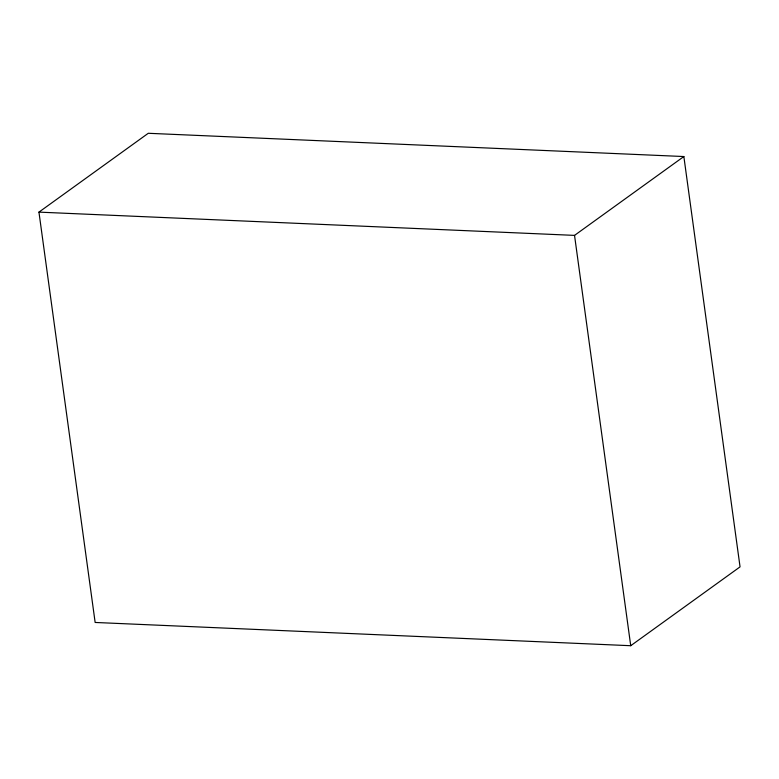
<?xml version="1.0" encoding="UTF-8"?>
<svg xmlns="http://www.w3.org/2000/svg" width="779" height="779" viewBox="0 0 779 779"><rect width="100%" height="100%" fill="white"/><g stroke="black" fill="none" stroke-linecap="round" stroke-linejoin="round"><path stroke-width="1.17" d="M38.95 212.122L148.273 133.287L683.855 156.54L740.05 566.878L630.727 645.713L95.145 622.46L38.95 212.122L574.532 235.385L683.855 156.54M574.532 235.385L630.727 645.713"/></g></svg>
